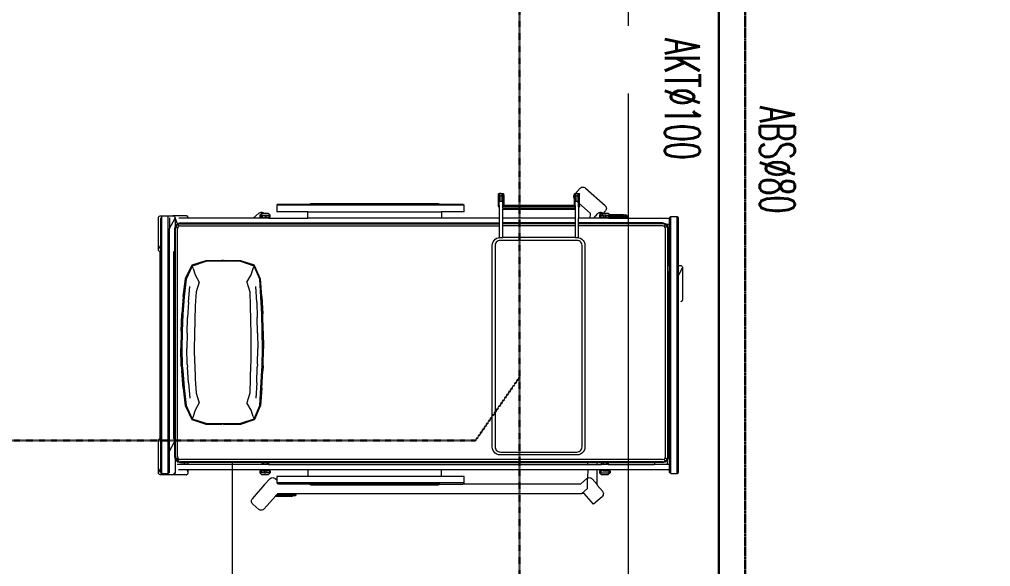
# Model space of a CAD drawing. Header units: millimetres. Extents: x -280308 to 6402717, y -14 to 2073074.
# Drawn here: x -24876 to -20996, y 332891 to 335077 of the extents above; entities that cross this region are included whole.
import ezdxf
from ezdxf.enums import TextEntityAlignment as Align

# ---------------------------------------------------------------- set-up
doc = ezdxf.new("R2010")
doc.units = ezdxf.units.MM
for name, pattern in [('ACAD_ISO08W100', [36, 24, -3, 6, -3]), ('DASHDOT', [1, 0.5, -0.25, 0, -0.25]), ('DASHED2', [0.375, 0.25, -0.125]), ('Default', [0])]:
    doc.linetypes.add(name, pattern=pattern)
doc.layers.get('0').update_dxf_attribs({"lineweight": 0})
for name, color, linetype, lineweight, true_color in [('-P-ABK', 7, 'Continuous', 30, 0x05ffff), ('P-AKK', 7, 'DASHDOT', 30, 0xffff05), ('P-AKT', 7, 'Continuous', 30, 0xfe0101)]:
    doc.layers.add(name, color=color, linetype=linetype, lineweight=lineweight, true_color=true_color)
for name, color, linetype, lineweight in [('A-ANNOTATION', 144, 'Continuous', 0), ('A-Furn', 250, 'Continuous', 0), ('A-FURN-EQPM', 177, 'Continuous', 0), ('A-Z22-T-Anno_Text', 152, 'Continuous', 9)]:
    doc.layers.add(name, color=color, linetype=linetype, lineweight=lineweight)
doc.layers.add('A-TEXT', color=254, linetype='Continuous')
doc.layers.add('Teks-PL', color=7, linetype='Default', true_color=0xff0a0a)
doc.styles.add('RS', font='ROMANS.SHX', dxfattribs={"width": 0.8})
doc.styles.get("Standard").update_dxf_attribs({"font": 'arial.ttf'})
doc.styles.add('TGF_A', font='arial.ttf')

# ---------------------------------------------------------------- blocks, each defined once
blk = doc.blocks.new('*U552')
at = {"layer": 'A-ANNOTATION', "linetype": 'ACAD_ISO08W100', "ltscale": 0.25}
blk.add_lwpolyline([(0, -5), (0, -90.561)], dxfattribs=at)
at = {"layer": 'A-TEXT'}
blk.add_attdef('N', text='', height=0.9, dxfattribs=at).set_placement((0, 2.75), align=Align.MIDDLE_CENTER)
blk = doc.blocks.new('A$Cf37525da')
at = {"color": 124, "xscale": -360.0000000000001, "yscale": 360.0000000000001, "zscale": 360.0000000000001, "rotation": 180}
blk.add_blockref('*U552', (-44750, -25932.8), dxfattribs=at)
blk = doc.blocks.new('A$C89b419f8')
at = {"color": 0, "linetype": 'ByBlock', "lineweight": -2}
for p, q in [((1690.2, 1396.5), (1693.4, 1397.4)), ((1693.4, 1397.4), (1696.8, 1397.6)), ((1696.8, 1397.6), (1700.1, 1397.1)), ((1700.1, 1397.1), (1703.3, 1395.8)), ((1358.6, 1365.8), (1358.3, 1365.6)), ((1358.3, 1365.6), (1358.3, 1324.1)), ((1358.6, 1369), (1359, 1370.2)), ((1358.6, 1368.9), (1358.6, 1369)), ((1358.6, 1368.8), (1358.6, 1368.9)), ((1358.6, 1365.8), (1358.6, 1368.8)), ((1358.7, 1324), (1358.6, 1365.8)), ((1359, 1370.3), (1360, 1371.3)), ((1359, 1370.2), (1359, 1370.3)), ((1359.1, 1319.3), (1359, 1370.2)), ((1360, 1371.3), (1361.4, 1371.7)), ((1360.1, 1318.1), (1360, 1371.3)), ((1361.4, 1323.4), (1361.4, 1371.7)), ((1361.4, 1371.7), (1362.7, 1371.3)), ((1362.7, 1371.3), (1363, 1371.1)), ((1362.8, 1341.6), (1362.7, 1371.3)), ((1364.2, 1372.1), (1363, 1371.2)), ((1363, 1371.2), (1363, 1371.1)), ((1363, 1371.1), (1363, 1371)), ((1363, 1370.2), (1363, 1370.9)), ((1363, 1369.8), (1363, 1368.7)), ((1363, 1368.2), (1363, 1361.6)), ((1363, 1358.1), (1363, 1360.2)), ((1363.2, 1367.8), (1363.5, 1368.8)), ((1363.2, 1366.9), (1363.2, 1367.8)), ((1363.2, 1366.9), (1363.2, 1366.8)), ((1363.3, 1365.8), (1363.2, 1366.8)), ((1363.5, 1364.9), (1363.3, 1365.8)), ((1363.5, 1368.8), (1364, 1369.7)), ((1364, 1364), (1363.5, 1364.9)), ((1364.2, 1369.9), (1364, 1369.7)), ((1364.1, 1363.8), (1364, 1364)), ((1364.2, 1360), (1364.1, 1363.8)), ((1364.7, 1363.2), (1364.1, 1363.8)), ((1364.2, 1372.1), (1372.4, 1372.1)), ((1364.2, 1370), (1364.2, 1372.1)), ((1364.2, 1370), (1364.7, 1370.5)), ((1364.2, 1369.9), (1364.7, 1370.5)), ((1364.2, 1369.9), (1364.2, 1370)), ((1364.2, 1360), (1364.3, 1341.6)), ((1364.7, 1370.5), (1365.4, 1371.1)), ((1365.5, 1362.5), (1364.7, 1363.2)), ((1366.3, 1371.6), (1365.4, 1371.1)), ((1366.3, 1362.1), (1365.5, 1362.5)), ((1367.3, 1371.9), (1366.3, 1371.6)), ((1367.3, 1361.8), (1366.3, 1362.1)), ((1368.3, 1372), (1367.3, 1371.9)), ((1368.3, 1361.7), (1367.3, 1361.8)), ((1369.3, 1371.9), (1368.3, 1372)), ((1369.3, 1361.8), (1368.3, 1361.7)), ((1369.3, 1371.9), (1370.3, 1371.6)), ((1370.3, 1362.1), (1369.3, 1361.8)), ((1370.3, 1371.6), (1371.2, 1371.1)), ((1371.2, 1362.6), (1370.3, 1362.1)), ((1371.2, 1371.1), (1372, 1370.5)), ((1372, 1363.2), (1371.2, 1362.6)), ((1372, 1370.5), (1372.4, 1369.9)), ((1372.6, 1363.9), (1372, 1363.2)), ((1372.4, 1372.1), (1373.7, 1371.2)), ((1372.4, 1372.1), (1372.4, 1371.6)), ((1372.4, 1370), (1372.4, 1371.6)), ((1372.4, 1369.9), (1372.4, 1370)), ((1372.6, 1369.7), (1372.4, 1370)), ((1372.4, 1369.9), (1372.6, 1369.7)), ((1372.6, 1363.9), (1372.4, 1360)), ((1372.4, 1360), (1372.5, 1341.6)), ((1372.6, 1369.7), (1373.1, 1368.8)), ((1373.1, 1364.9), (1372.6, 1364)), ((1372.6, 1364), (1372.6, 1363.9)), ((1373.1, 1368.8), (1373.4, 1367.9)), ((1373.4, 1365.8), (1373.1, 1364.9)), ((1373.5, 1366.8), (1373.4, 1367.9)), ((1373.5, 1366.8), (1373.4, 1365.8)), ((1373.7, 1366.4), (1373.7, 1371.2)), ((1373.7, 1341.6), (1373.7, 1366.4)), ((1373.7, 1366.4), (1373.9, 1366.4)), ((1373.9, 1369), (1374.3, 1370.2)), ((1373.9, 1366.4), (1373.9, 1369)), ((1373.9, 1341.6), (1373.9, 1366.4)), ((1374.3, 1370.4), (1375.3, 1371.4)), ((1374.3, 1370.2), (1374.3, 1370.4)), ((1374.3, 1341.6), (1374.3, 1370.2)), ((1375.3, 1371.4), (1376.6, 1371.7)), ((1375.3, 1341.6), (1375.3, 1371.4)), ((1376.6, 1371.7), (1378, 1371.4)), ((1376.7, 1323.3), (1376.6, 1371.7)), ((1378, 1371.4), (1379, 1370.4)), ((1378.1, 1323.3), (1378, 1371.4)), ((1379, 1370.2), (1379, 1370.4)), ((1379.1, 1323.3), (1379, 1370.2)), ((1379, 1370.2), (1379.4, 1369)), ((1379.4, 1369), (1379.4, 1368.9)), ((1379.4, 1368.9), (1379.4, 1368.8)), ((1379.4, 1365.7), (1379.4, 1368.8)), ((1379.4, 1365.7), (1379.5, 1324.1)), ((1379.4, 1365.7), (1379.5, 1365.7)), ((1379.6, 1324.2), (1379.5, 1365.7)), ((1659.5, 1359.4), (1660, 1362.7)), ((1659.7, 1356), (1659.5, 1359.4)), ((1660, 1362.7), (1661.3, 1365.9)), ((1661.3, 1365.9), (1663.4, 1368.8)), ((1661.6, 1365.8), (1661.3, 1365.6)), ((1661.3, 1365.6), (1661.3, 1324.1)), ((1661.6, 1369), (1662, 1370.2)), ((1661.7, 1368.9), (1661.6, 1369)), ((1661.6, 1368.8), (1661.7, 1368.9)), ((1661.6, 1365.8), (1661.6, 1368.8)), ((1661.7, 1324), (1661.6, 1365.8)), ((1662, 1370.3), (1663, 1371.3)), ((1662, 1370.3), (1662, 1370.2)), ((1662.1, 1323.3), (1662, 1370.2)), ((1663, 1371.3), (1664.4, 1371.7)), ((1663.1, 1323.3), (1663, 1371.3)), ((1663.4, 1368.8), (1684.5, 1392.5)), ((1664.4, 1323.4), (1664.4, 1371.7)), ((1664.4, 1371.7), (1665.7, 1371.3)), ((1665.8, 1341.6), (1665.7, 1371.3)), ((1665.7, 1371.3), (1666, 1371.1)), ((1667.2, 1372.1), (1666, 1371.2)), ((1666, 1371.2), (1666, 1371.1)), ((1666, 1371.1), (1666, 1370.9)), ((1666, 1370.2), (1666, 1370.9)), ((1666, 1369.8), (1666, 1368.7)), ((1666, 1368.2), (1666, 1361.6)), ((1666, 1358.1), (1666, 1360.2)), ((1666.2, 1366.9), (1666.3, 1367.8)), ((1666.2, 1366.9), (1666.2, 1366.8)), ((1666.3, 1365.8), (1666.2, 1366.8)), ((1666.3, 1367.8), (1666.6, 1368.8)), ((1666.6, 1364.9), (1666.3, 1365.8)), ((1666.6, 1368.8), (1667, 1369.7)), ((1667, 1364), (1666.6, 1364.9)), ((1667.2, 1369.9), (1667, 1369.7)), ((1667.2, 1363.8), (1667, 1364)), ((1667.2, 1370), (1667.2, 1372.1)), ((1667.2, 1372.1), (1675.4, 1372.1)), ((1667.2, 1369.9), (1667.7, 1370.5)), ((1667.2, 1370), (1667.7, 1370.5)), ((1667.2, 1369.9), (1667.2, 1370)), ((1667.7, 1363.2), (1667.2, 1363.8)), ((1667.2, 1360), (1667.2, 1363.8)), ((1667.2, 1360), (1667.3, 1341.6)), ((1667.7, 1370.5), (1668.5, 1371.1)), ((1668.5, 1362.5), (1667.7, 1363.2)), ((1669.3, 1371.6), (1668.5, 1371.1)), ((1669.4, 1362.1), (1668.5, 1362.5)), ((1670.3, 1371.9), (1669.3, 1371.6)), ((1670.3, 1361.8), (1669.4, 1362.1)), ((1671.3, 1372), (1670.3, 1371.9)), ((1671.3, 1361.7), (1670.3, 1361.8)), ((1672.3, 1371.9), (1671.3, 1372)), ((1672.3, 1361.8), (1671.3, 1361.7)), ((1672.3, 1371.9), (1673.3, 1371.6)), ((1673.3, 1362.1), (1672.3, 1361.8)), ((1673.3, 1371.6), (1674.2, 1371.1)), ((1674.2, 1362.6), (1673.3, 1362.1)), ((1674.2, 1371.1), (1675, 1370.5)), ((1675, 1363.2), (1674.2, 1362.6)), ((1675, 1370.5), (1675.5, 1369.9)), ((1675.6, 1363.9), (1675, 1363.2)), ((1675.4, 1372.1), (1676.7, 1371.2)), ((1675.4, 1372.1), (1675.4, 1371.6)), ((1675.5, 1370), (1675.4, 1371.6)), ((1675.5, 1369.9), (1675.5, 1370)), ((1675.6, 1369.7), (1675.5, 1370)), ((1675.5, 1369.9), (1675.6, 1369.7)), ((1675.6, 1363.9), (1675.5, 1360)), ((1675.5, 1360), (1675.5, 1341.6)), ((1675.6, 1369.7), (1676.1, 1368.8)), ((1676.1, 1364.9), (1675.6, 1364)), ((1675.6, 1364), (1675.6, 1363.9)), ((1676.1, 1368.8), (1676.4, 1367.9)), ((1676.4, 1365.8), (1676.1, 1364.9)), ((1676.5, 1366.8), (1676.4, 1367.9)), ((1676.5, 1366.8), (1676.4, 1365.8)), ((1676.7, 1366.4), (1676.7, 1371.2)), ((1676.7, 1341.6), (1676.7, 1366.4)), ((1676.7, 1366.4), (1676.9, 1366.4)), ((1676.9, 1369), (1677.3, 1370.2)), ((1676.9, 1368.9), (1676.9, 1369)), ((1676.9, 1368.9), (1676.9, 1368.8)), ((1676.9, 1366.4), (1676.9, 1368.8)), ((1677, 1341.6), (1676.9, 1366.4)), ((1677.3, 1370.4), (1678.3, 1371.4)), ((1677.3, 1370.2), (1677.3, 1370.4)), ((1677.3, 1341.6), (1677.3, 1370.2)), ((1678.3, 1371.4), (1679.7, 1371.7)), ((1678.3, 1341.6), (1678.3, 1371.4)), ((1679.7, 1317.8), (1679.7, 1371.7)), ((1679.7, 1371.7), (1681, 1371.4)), ((1681.1, 1318.1), (1681, 1371.4)), ((1681, 1371.4), (1682, 1370.4)), ((1682, 1370.4), (1682, 1370.2)), ((1682.1, 1319.3), (1682, 1370.2)), ((1682, 1370.2), (1682.4, 1369)), ((1682.4, 1365.7), (1682.4, 1369)), ((1682.5, 1324.1), (1682.4, 1365.7)), ((1682.4, 1365.7), (1682.5, 1365.7)), ((1682.6, 1324.2), (1682.5, 1365.7)), ((1684.5, 1392.5), (1687.2, 1394.8)), ((1687.2, 1394.8), (1690.2, 1396.5)), ((1703.3, 1395.8), (1706.2, 1393.7)), ((1706.2, 1393.7), (1784.4, 1324)), ((478, 1328.6), (472.7, 1324.5)), ((1221.1, 1324.5), (472.7, 1324.5)), ((472.7, 1324.5), (472.7, 1299)), ((478, 1328.6), (603.3, 1328.6)), ((603.3, 1328.6), (606.1, 1330.5)), ((603.3, 1328.6), (1124.3, 1328.6)), ((606.1, 1330.5), (609.5, 1331.7)), ((609.5, 1331.7), (613.1, 1332.1)), ((613.1, 1332.1), (1114.4, 1332.1)), ((1114.4, 1332.1), (1118.1, 1331.7)), ((1118.1, 1331.7), (1121.5, 1330.5)), ((1121.5, 1330.5), (1124.3, 1328.6)), ((1124.3, 1328.6), (1215.8, 1328.6)), ((1215.8, 1328.6), (1221.1, 1324.5)), ((1221.1, 1299), (1221.1, 1324.5)), ((1358.3, 1324.1), (1358.7, 1324)), ((1358.7, 1324), (1358.7, 1320.5)), ((1358.7, 1320.5), (1359.1, 1319.3)), ((1359.1, 1319.3), (1359.1, 1319.1)), ((1359.1, 1319.1), (1360.1, 1318.1)), ((1361.4, 1323.4), (1361.7, 1323.4)), ((1361.4, 1323.2), (1361.4, 1323.4)), ((1361.7, 1323.2), (1361.4, 1323.2)), ((1361.4, 1323.2), (1361.4, 1317.8)), ((1361.7, 1323.4), (1361.7, 1341.6)), ((1361.7, 1341.6), (1362.8, 1341.6)), ((1361.7, 1323.4), (1361.7, 1323.2)), ((1361.7, 1323.2), (1361.7, 1317.8)), ((1362.8, 1341.6), (1363.1, 1341.6)), ((1363, 1354), (1363, 1356)), ((1363, 1349.6), (1363, 1351.1)), ((1363.1, 1341.6), (1364.3, 1341.6)), ((1364.3, 1341.6), (1372.5, 1341.6)), ((1372.5, 1341.6), (1373.7, 1341.6)), ((1373.7, 1341.6), (1373.9, 1341.6)), ((1373.9, 1341.6), (1374.3, 1341.6)), ((1374.3, 1341.6), (1375.3, 1341.6)), ((1375.3, 1341.6), (1375.8, 1341.6)), ((1375.8, 1323.3), (1375.8, 1341.6)), ((1375.8, 1322.9), (1375.8, 1323.3)), ((1376.7, 1323.3), (1375.8, 1323.3)), ((1375.8, 1319.8), (1375.8, 1322.9)), ((1375.8, 1322.9), (1664.3, 1322.9)), ((1375.8, 1312.6), (1375.8, 1319.8)), ((1375.8, 1319.8), (1664.3, 1319.8)), ((1378.1, 1323.3), (1376.7, 1323.3)), ((1379.1, 1323.3), (1378.1, 1323.3)), ((1379.5, 1323.3), (1379.1, 1323.3)), ((1379.5, 1324.1), (1379.6, 1324.2)), ((1379.5, 1323.3), (1379.5, 1324.1)), ((1661.7, 1323.3), (1379.5, 1323.3)), ((1660.6, 1352.7), (1659.7, 1356)), ((1662.3, 1349.7), (1660.6, 1352.7)), ((1661.3, 1324.1), (1661.7, 1324)), ((1661.7, 1323.3), (1661.7, 1324)), ((1662.1, 1323.3), (1661.7, 1323.3)), ((1663.1, 1323.3), (1662.1, 1323.3)), ((1664.6, 1347.1), (1662.3, 1349.7)), ((1664.3, 1323.3), (1663.1, 1323.3)), ((1664.3, 1322.9), (1664.3, 1323.3)), ((1664.3, 1322.9), (1664.3, 1319.8)), ((1664.3, 1317.8), (1664.3, 1319.8)), ((1664.4, 1323.2), (1664.4, 1323.4)), ((1664.4, 1323.4), (1664.5, 1323.4)), ((1664.4, 1317.8), (1664.4, 1323.2)), ((1664.5, 1323.2), (1664.4, 1323.2)), ((1664.5, 1323.4), (1664.5, 1341.6)), ((1664.5, 1341.6), (1665.8, 1341.6)), ((1664.5, 1323.4), (1664.5, 1323.2)), ((1664.5, 1323.2), (1664.5, 1317.8)), ((1726.1, 1292.3), (1664.6, 1347.1)), ((1665.8, 1341.6), (1666.1, 1341.6)), ((1666, 1354), (1666, 1356)), ((1666, 1349.6), (1666, 1351.1)), ((1666.1, 1341.6), (1667.3, 1341.6)), ((1667.3, 1341.6), (1675.5, 1341.6)), ((1675.5, 1341.6), (1676.7, 1341.6)), ((1676.7, 1341.6), (1677, 1341.6)), ((1677, 1341.6), (1677.3, 1341.6)), ((1677.3, 1341.6), (1678.3, 1341.6)), ((1678.3, 1341.6), (1678.6, 1341.6)), ((1678.6, 1318.1), (1678.6, 1341.6)), ((1681.1, 1318.1), (1682.1, 1319.1)), ((1682.1, 1319.3), (1682.5, 1320.5)), ((1682.1, 1319.3), (1682.1, 1319.1)), ((1682.5, 1324.1), (1682.6, 1324.2)), ((1682.5, 1320.5), (1682.5, 1324.1)), ((1784.4, 1324), (1786.7, 1321.4)), ((1786.7, 1321.4), (1788.4, 1318.4)), ((1.9, 1279.4), (3.3, 1280.8)), ((3.3, 1280.8), (5, 1281.8)), ((5, 1281.8), (6.8, 1282.5)), ((6.8, 1282.5), (8.9, 1282.7)), ((8.9, 1282.7), (58.1, 1282.7)), ((58.1, 1282.7), (60.2, 1282.5)), ((110.4, 1282.7), (58.1, 1282.7)), ((60.2, 1282.5), (62, 1281.8)), ((62, 1281.8), (63.7, 1280.8)), ((63.7, 1280.8), (65, 1279.4)), ((112.4, 1282.5), (110.4, 1282.7)), ((114.3, 1281.8), (112.4, 1282.5)), ((115.9, 1280.8), (114.3, 1281.8)), ((117.3, 1279.4), (115.9, 1280.8)), ((378.1, 1272.9), (401.1, 1293)), ((401.1, 1293), (404, 1295)), ((404, 1295), (407.2, 1296.3)), ((412, 1292.3), (405.1, 1285.5)), ((406.4, 1285.5), (405.1, 1285.5)), ((405.1, 1285.5), (405.1, 1277.5)), ((406.4, 1277.5), (406.4, 1285.5)), ((410, 1285.5), (406.4, 1285.5)), ((407.2, 1296.3), (410.5, 1296.8)), ((410, 1277.5), (410, 1285.5)), ((415.6, 1285.5), (410, 1285.5)), ((410.5, 1296.8), (413.9, 1296.6)), ((422, 1292.3), (412, 1292.3)), ((413.9, 1296.6), (417.1, 1295.6)), ((415.6, 1285.5), (429.8, 1285.5)), ((415.6, 1277.5), (415.6, 1285.5)), ((417.1, 1295.6), (420.1, 1293.9)), ((420.1, 1293.9), (422, 1292.3)), ((440.2, 1292.3), (422, 1292.3)), ((429.8, 1285.5), (442.2, 1285.5)), ((429.8, 1277.5), (429.8, 1285.5)), ((447.1, 1285.5), (440.2, 1292.3)), ((442.2, 1285.5), (447.1, 1285.5)), ((442.2, 1277.5), (442.2, 1285.5)), ((447.1, 1277.5), (447.1, 1285.5)), ((597.2, 1299), (472.7, 1299)), ((597.2, 1299), (1130.4, 1299)), ((597.2, 1272.9), (597.2, 1299)), ((1221.1, 1299), (1130.4, 1299)), ((1130.4, 1299), (1130.4, 1272.9)), ((1360.1, 1318.1), (1361.4, 1317.8)), ((1361.4, 1317.8), (1361.7, 1317.8)), ((1361.7, 1317.8), (1361.7, 1272.9)), ((1375.8, 1312.6), (1375.8, 1309.4)), ((1375.8, 1312.6), (1664.3, 1312.6)), ((1375.8, 1309), (1375.8, 1309.4)), ((1375.8, 1309.4), (1664.3, 1309.4)), ((1375.8, 1272.9), (1375.8, 1309)), ((1375.8, 1309), (1664.3, 1309)), ((1664.3, 1312.6), (1664.3, 1317.8)), ((1664.3, 1317.8), (1664.4, 1317.8)), ((1664.3, 1312.6), (1664.3, 1309.4)), ((1664.3, 1309), (1664.3, 1309.4)), ((1664.4, 1317.8), (1664.5, 1317.8)), ((1664.5, 1317.8), (1664.5, 1272.9)), ((1678.6, 1318.1), (1678.6, 1272.9)), ((1678.6, 1318.1), (1679.7, 1317.8)), ((1679.7, 1317.8), (1681.1, 1318.1)), ((1725.2, 1272.9), (1726.1, 1292.3)), ((1739, 1272.9), (1755.3, 1291.6)), ((1755.3, 1291.6), (1757.9, 1293.9)), ((1757.9, 1293.9), (1760.9, 1295.6)), ((1760.9, 1295.6), (1763.5, 1296.4)), ((1763.4, 1286.7), (1762.2, 1285.5)), ((1762.2, 1285.5), (1767.1, 1285.5)), ((1762.2, 1285.5), (1762.2, 1277.5)), ((1763.5, 1296.4), (1763.4, 1286.7)), ((1769, 1292.3), (1763.4, 1286.7)), ((1763.5, 1296.4), (1764.1, 1296.6)), ((1763.5, 1296.4), (1764, 1278.2)), ((1764.1, 1296.6), (1767.5, 1296.8)), ((1785.6, 1302.4), (1764.5, 1278.6)), ((1767.1, 1285.5), (1779.5, 1285.5)), ((1767.1, 1277.5), (1767.1, 1285.5)), ((1767.5, 1296.8), (1770.8, 1296.3)), ((1777.8, 1292.3), (1769, 1292.3)), ((1770.8, 1296.3), (1774, 1295)), ((1774, 1295), (1776.9, 1293)), ((1776.9, 1293), (1777.8, 1292.3)), ((1797.3, 1292.3), (1777.8, 1292.3)), ((1779.5, 1277.5), (1779.5, 1285.5)), ((1786.8, 1285.5), (1779.5, 1285.5)), ((1787.7, 1305.3), (1785.6, 1302.4)), ((1786.8, 1285.5), (1799.3, 1285.5)), ((1786.8, 1277.5), (1786.8, 1285.5)), ((1788.9, 1308.4), (1787.7, 1305.3)), ((1788.4, 1318.4), (1789.3, 1315.1)), ((1789.5, 1311.8), (1788.9, 1308.4)), ((1789.3, 1315.1), (1789.5, 1311.8)), ((1803, 1286.7), (1797.3, 1292.3)), ((1799.3, 1277.5), (1799.3, 1285.5)), ((1802.9, 1285.5), (1799.3, 1285.5)), ((1804.1, 1285.5), (1802.9, 1285.5)), ((1858, 1286.7), (1803, 1286.7)), ((1803.3, 1286.4), (1803, 1286.7)), ((1803.3, 1286.4), (1858.2, 1286.4)), ((1804.1, 1285.5), (1803.3, 1286.4)), ((1804.2, 1285.5), (1804.1, 1285.5)), ((1804.2, 1283.2), (1804.2, 1285.5)), ((1804.2, 1285.5), (1809.7, 1285.5)), ((1872.1, 1283.2), (1804.2, 1283.2)), ((1804.2, 1280), (1804.2, 1283.2)), ((1869.8, 1285.5), (1809.7, 1285.5)), ((1858.2, 1286.4), (1858, 1286.7)), ((1858.2, 1286.4), (1866.6, 1286.4)), ((1869.8, 1285.5), (1866.6, 1286.4)), ((1872.1, 1283.2), (1869.8, 1285.5)), ((1873, 1280), (1872.1, 1283.2)), ((0, 1273.9), (0.2, 1275.9)), ((0, 1147.5), (0, 1273.9)), ((0.2, 1275.9), (0.9, 1277.8)), ((0.9, 1277.8), (1.9, 1279.4)), ((8.4, 1274.2), (8.4, 1163.4)), ((14.2, 253.4), (14.2, 1278.7)), ((39.1, 253.4), (39.1, 1278.7)), ((44.8, 1274.2), (44.8, 1232.1)), ((44.8, 1232.1), (66.5, 1272.9)), ((65, 1279.4), (66.1, 1277.8)), ((66.1, 1277.8), (66.8, 1275.9)), ((66.5, 1272.9), (67, 1273.9)), ((66.6, 1272.9), (66.5, 1272.9)), ((66.8, 1275.9), (67, 1273.9)), ((67, 1273.9), (67, 1239.3)), ((76.4, 1251), (67, 1273.9)), ((67.8, 1242.4), (67, 1239.3)), ((76.4, 1251), (67.8, 1242.4)), ((67.8, 1242.4), (70.6, 1240.8)), ((78.3, 1248.4), (70.6, 1240.8)), ((76.7, 1251.2), (76.4, 1251)), ((88.7, 1254.5), (76.7, 1251.2)), ((76.7, 1251.2), (78.3, 1248.4)), ((88.7, 1251.2), (78.3, 1248.4)), ((78.3, 1248.4), (82.7, 1240.8)), ((119.2, 1272.9), (82.3, 1272.9)), ((88.7, 1242.4), (82.7, 1240.8)), ((88.7, 1254.5), (1361.7, 1254.5)), ((88.7, 1251.2), (1361.7, 1251.2)), ((88.7, 1242.4), (1361.7, 1242.4)), ((118.3, 1277.8), (117.3, 1279.4)), ((119, 1275.9), (118.3, 1277.8)), ((119.2, 1273.9), (119, 1275.9)), ((119.2, 1272.9), (119.2, 1273.9)), ((378.1, 1272.9), (119.2, 1272.9)), ((412.6, 1272.9), (378.1, 1272.9)), ((406.4, 1277.5), (405.1, 1277.5)), ((410, 1277.5), (406.4, 1277.5)), ((410, 1277.5), (412.6, 1277.5)), ((413.4, 1277.5), (412.6, 1277.5)), ((412.6, 1277.5), (412.6, 1272.9)), ((413.4, 1272.9), (412.6, 1272.9)), ((415.6, 1277.5), (413.4, 1277.5)), ((413.4, 1272.9), (413.4, 1277.5)), ((423.8, 1272.9), (413.4, 1272.9)), ((415.6, 1277.5), (423.8, 1277.5)), ((428.5, 1277.5), (423.8, 1277.5)), ((423.8, 1272.9), (423.8, 1277.5)), ((428.5, 1272.9), (423.8, 1272.9)), ((429.8, 1277.5), (428.5, 1277.5)), ((428.5, 1272.9), (428.5, 1277.5)), ((436.5, 1272.9), (428.5, 1272.9)), ((436.5, 1277.5), (429.8, 1277.5)), ((436.5, 1277.5), (439.6, 1277.5)), ((436.5, 1272.9), (436.5, 1277.5)), ((439.6, 1272.9), (436.5, 1272.9)), ((439.6, 1272.9), (439.6, 1277.5)), ((439.6, 1277.5), (442.2, 1277.5)), ((439.6, 1272.9), (597.2, 1272.9)), ((442.2, 1277.5), (447.1, 1277.5)), ((1130.4, 1272.9), (597.2, 1272.9)), ((1361.7, 1272.9), (1130.4, 1272.9)), ((1361.7, 1272.9), (1361.7, 1254.5)), ((1361.7, 1254.5), (1361.7, 1251.2)), ((1361.7, 1251.2), (1361.7, 1242.4)), ((1361.7, 1242.4), (1361.7, 1195.7)), ((1664.5, 1272.9), (1375.8, 1272.9)), ((1375.8, 1254.5), (1375.8, 1272.9)), ((1375.8, 1251.2), (1375.8, 1254.5)), ((1664.5, 1254.5), (1375.8, 1254.5)), ((1375.8, 1242.4), (1375.8, 1251.2)), ((1664.5, 1251.2), (1375.8, 1251.2)), ((1375.8, 1196.1), (1375.8, 1242.4)), ((1664.5, 1242.4), (1375.8, 1242.4)), ((1664.5, 1272.9), (1664.5, 1254.5)), ((1664.5, 1254.5), (1664.5, 1251.2)), ((1664.5, 1251.2), (1664.5, 1242.4)), ((1664.5, 1242.4), (1664.5, 1196.1)), ((1678.6, 1254.5), (1678.6, 1272.9)), ((1725.2, 1272.9), (1678.6, 1272.9)), ((1678.6, 1251.2), (1678.6, 1254.5)), ((2014.2, 1254.5), (1678.6, 1254.5)), ((1678.6, 1242.4), (1678.6, 1251.2)), ((2014.2, 1251.2), (1678.6, 1251.2)), ((1678.6, 1195.4), (1678.6, 1242.4)), ((2014.2, 1242.4), (1678.6, 1242.4)), ((1739, 1272.9), (1725.2, 1272.9)), ((1763.3, 1272.9), (1739, 1272.9)), ((1763.3, 1277.5), (1762.2, 1277.5)), ((1763.3, 1277.5), (1763.3, 1272.9)), ((1767.1, 1277.5), (1763.3, 1277.5)), ((1769.7, 1272.9), (1763.3, 1272.9)), ((1764, 1278.2), (1764.5, 1278.6)), ((1767.1, 1277.5), (1769.7, 1277.5)), ((1769.7, 1277.5), (1772.8, 1277.5)), ((1769.7, 1277.5), (1769.7, 1272.9)), ((1772.8, 1272.9), (1769.7, 1272.9)), ((1779.5, 1277.5), (1772.8, 1277.5)), ((1772.8, 1272.9), (1772.8, 1277.5)), ((1780.8, 1272.9), (1772.8, 1272.9)), ((1780.8, 1277.5), (1779.5, 1277.5)), ((1785.5, 1277.5), (1780.8, 1277.5)), ((1780.8, 1272.9), (1780.8, 1277.5)), ((1785.5, 1272.9), (1780.8, 1272.9)), ((1786.8, 1277.5), (1785.5, 1277.5)), ((1785.5, 1272.9), (1785.5, 1277.5)), ((1793.5, 1272.9), (1785.5, 1272.9)), ((1793.5, 1277.5), (1786.8, 1277.5)), ((1793.5, 1277.5), (1796.7, 1277.5)), ((1793.5, 1272.9), (1793.5, 1277.5)), ((1796.7, 1272.9), (1793.5, 1272.9)), ((1796.7, 1276.7), (1796.7, 1277.5)), ((1796.7, 1277.5), (1799.3, 1277.5)), ((1796.7, 1276.7), (1872.1, 1276.7)), ((1796.7, 1275.8), (1796.7, 1276.7)), ((1796.7, 1275.8), (1798.2, 1274.4)), ((1796.7, 1272.9), (1796.7, 1275.8)), ((1800, 1272.9), (1796.7, 1272.9)), ((1798.2, 1274.4), (1869.8, 1274.4)), ((1798.2, 1274.4), (1799.2, 1273.5)), ((1799.2, 1273.5), (1859.8, 1273.5)), ((1799.2, 1273.5), (1799.8, 1273)), ((1799.3, 1277.5), (1804.2, 1277.5)), ((1859.8, 1273), (1799.8, 1273)), ((1799.8, 1273), (1800, 1272.9)), ((1800, 1272.9), (1871.2, 1272.9)), ((1873, 1280), (1804.2, 1280)), ((1804.2, 1277.5), (1804.2, 1280)), ((1859.8, 1273), (1859.8, 1273.5)), ((1866.6, 1273.5), (1859.8, 1273.5)), ((1871.1, 1273), (1859.8, 1273)), ((1866.6, 1273.5), (1869.8, 1274.4)), ((1869.8, 1274.4), (1872.1, 1276.7)), ((1871.2, 1272.9), (1871.1, 1273)), ((1871.2, 1272.9), (2041.3, 1272.9)), ((1872.1, 1276.7), (1873, 1280)), ((2026.3, 1251.2), (2014.2, 1254.5)), ((2024.7, 1248.4), (2014.2, 1251.2)), ((2020.3, 1240.8), (2014.2, 1242.4)), ((2024.7, 1248.4), (2020.3, 1240.8)), ((2026.3, 1251.2), (2024.7, 1248.4)), ((2032.3, 1240.8), (2024.7, 1248.4)), ((2028, 1249.5), (2026.3, 1251.2)), ((2028, 1249.5), (2041.3, 1249.5)), ((2035.1, 1242.4), (2028, 1249.5)), ((2035.1, 1242.4), (2032.3, 1240.8)), ((2038.4, 1230.3), (2035.1, 1242.4)), ((2047, 1279.1), (2041.3, 1274.6)), ((2041.3, 1274.6), (2041.3, 1272.9)), ((2041.3, 1249.5), (2041.3, 1272.9)), ((2041.3, 1084.4), (2041.3, 1249.5)), ((2072, 1279.1), (2047, 1279.1)), ((2047, 253.4), (2047, 1279.1)), ((2077.7, 1274.6), (2072, 1279.1)), ((2072, 253.4), (2072, 1279.1)), ((2077.7, 1084.4), (2077.7, 1274.6)), ((44.8, 342.6), (44.8, 1232.1)), ((67, 1239.3), (64.6, 1230.3)), ((64.6, 1230.3), (64.6, 1141.5)), ((70.6, 1240.8), (67.8, 1230.3)), ((67.8, 321.1), (67.8, 1230.3)), ((70.6, 1240.8), (78.3, 1236.4)), ((78.3, 1236.4), (76.7, 1230.3)), ((76.7, 321.1), (76.7, 1230.3)), ((82.7, 1240.8), (78.3, 1236.4)), ((2024.7, 1236.4), (2020.3, 1240.8)), ((2032.3, 1240.8), (2024.7, 1236.4)), ((2026.3, 1230.3), (2024.7, 1236.4)), ((2026.3, 321.1), (2026.3, 1230.3)), ((2035.1, 1230.3), (2032.3, 1240.8)), ((2035.1, 321.1), (2035.1, 1230.3)), ((2038.4, 1084.4), (2038.4, 1230.3)), ((1333.9, 1164.3), (1334.7, 1171.6)), ((1333.9, 359.4), (1333.9, 1164.3)), ((1334.7, 1171.6), (1337.1, 1178.3)), ((1337.1, 1178.3), (1340.9, 1184.2)), ((1340.9, 1184.2), (1345.8, 1189.1)), ((1346, 1168.9), (1345.4, 1163.6)), ((1345.8, 1189.1), (1351.7, 1192.9)), ((1347.5, 1173.2), (1346, 1168.9)), ((1349.9, 1176.9), (1347.5, 1173.2)), ((1353, 1180.1), (1349.9, 1176.9)), ((1351.7, 1192.9), (1358.4, 1195.3)), ((1356.8, 1182.5), (1353, 1180.1)), ((1361.1, 1184), (1356.8, 1182.5)), ((1361.7, 1195.7), (1358.4, 1195.3)), ((1366.4, 1184.6), (1361.1, 1184)), ((1361.7, 1195.7), (1365.7, 1196.1)), ((1365.7, 1196.1), (1375.8, 1196.1)), ((1671.6, 1184.6), (1366.4, 1184.6)), ((1664.5, 1196.1), (1375.8, 1196.1)), ((1664.5, 1196.1), (1672.3, 1196.1)), ((1676.9, 1184), (1671.6, 1184.6)), ((1672.3, 1196.1), (1678.6, 1195.4)), ((1681.2, 1182.5), (1676.9, 1184)), ((1679.6, 1195.3), (1678.6, 1195.4)), ((1679.6, 1195.3), (1686.3, 1192.9)), ((1685, 1180.1), (1681.2, 1182.5)), ((1688.1, 1176.9), (1685, 1180.1)), ((1686.3, 1192.9), (1692.2, 1189.1)), ((1690.5, 1173.2), (1688.1, 1176.9)), ((1692, 1168.9), (1690.5, 1173.2)), ((1692.6, 1163.6), (1692, 1168.9)), ((1692.2, 1189.1), (1697.1, 1184.2)), ((1697.1, 1184.2), (1700.9, 1178.3)), ((1700.9, 1178.3), (1703.3, 1171.6)), ((1703.3, 1171.6), (1704.1, 1164.3)), ((1704.1, 1164.3), (1704.1, 359.4)), ((0, 1147.5), (8.4, 1163.4)), ((0.2, 1145.7), (0, 1147.5)), ((0.7, 1144.1), (0.2, 1145.7)), ((1.5, 1142.6), (0.7, 1144.1)), ((2.6, 1141.3), (1.5, 1142.6)), ((3.9, 1140.2), (2.6, 1141.3)), ((5.4, 1139.4), (3.9, 1140.2)), ((7, 1138.8), (5.4, 1139.4)), ((7, 393.4), (7, 1138.8)), ((8.4, 1163.4), (8.4, 273.2)), ((61.6, 1139.4), (60, 1138.8)), ((60, 1138.8), (64.6, 1138.8)), ((60, 1138.8), (60, 393.4)), ((63.1, 1140.2), (61.6, 1139.4)), ((64.4, 1141.3), (63.1, 1140.2)), ((64.6, 1141.5), (64.4, 1141.3)), ((64.6, 1141.5), (64.6, 1138.8)), ((64.6, 393.4), (64.6, 1138.8)), ((1345.4, 1163.6), (1345.4, 360.1)), ((1692.6, 360.1), (1692.6, 1163.6)), ((134, 1084.6), (189.3, 1103.2)), ((189.5, 1103.4), (134.3, 1085.2)), ((134.4, 1083.4), (189.5, 1102.1)), ((190.1, 1100.3), (135.6, 1082)), ((253, 1103.7), (189.3, 1103.2)), ((253, 1103.7), (189.5, 1103.4)), ((189.5, 1102.1), (259.6, 1102.7)), ((259.6, 1100.8), (190.1, 1100.3)), ((259.6, 1103.8), (253, 1103.7)), ((259.6, 1103.8), (266.2, 1103.7)), ((259.6, 1102.7), (329.7, 1102.1)), ((329.1, 1100.3), (259.6, 1100.8)), ((266.2, 1103.7), (330, 1103.2)), ((329.8, 1103.4), (266.2, 1103.7)), ((382.7, 1082), (329.1, 1100.3)), ((329.7, 1102.1), (383.9, 1083.4)), ((384.1, 1085.2), (329.8, 1103.4)), ((384.4, 1084.6), (330, 1103.2)), ((108.3, 1031.7), (134, 1084.6)), ((108.7, 1029.8), (134.4, 1083.4)), ((135.6, 1082), (110.5, 1028.9)), ((134.3, 1085.2), (134, 1084.6)), ((134, 1084.6), (134.4, 1083.4)), ((139, 1072.5), (135.6, 1082)), ((139, 1072.5), (146.4, 1047.2)), ((370.7, 1047.2), (379, 1072.5)), ((379, 1072.5), (382.7, 1082)), ((404.9, 1028.9), (382.7, 1082)), ((383.9, 1083.4), (384.4, 1084.6)), ((383.9, 1083.4), (406.7, 1029.8)), ((384.4, 1084.6), (384.1, 1085.2)), ((407.2, 1031.7), (384.4, 1084.6)), ((2036.5, 1084.4), (2038.4, 1084.4)), ((2038.4, 1084.4), (2041.3, 1084.4)), ((2038.4, 970.7), (2038.4, 1061.9)), ((2041.3, 976.2), (2041.3, 1084.4)), ((2077.7, 1084.4), (2084.6, 1084.4)), ((2077.7, 1045.6), (2077.7, 1084.4)), ((2093.4, 1075.6), (2077.7, 1045.6)), ((2084.6, 1084.4), (2086.6, 1084.2)), ((2086.6, 1084.2), (2088.5, 1083.5)), ((2088.5, 1083.5), (2090.1, 1082.5)), ((2090.1, 1082.5), (2091.5, 1081.1)), ((2091.5, 1081.1), (2092.5, 1079.5)), ((2092.5, 1079.5), (2093.2, 1077.6)), ((2093.2, 1077.6), (2093.4, 1075.6)), ((2093.4, 1075.6), (2093.4, 947.9)), ((99.6, 960.2), (108, 1031)), ((100.7, 959.3), (108.7, 1029.8)), ((110.5, 1028.9), (103, 958.9)), ((108.3, 1031.7), (108, 1031)), ((146.4, 1047.2), (162.9, 1018)), ((162.9, 1018), (150.8, 979.5)), ((354, 1018), (370.7, 1047.2)), ((354, 1018), (364.8, 979.5)), ((409.7, 958.9), (404.9, 1028.9)), ((406.7, 1029.8), (411.9, 959.3)), ((407.5, 1031), (407.2, 1031.7)), ((413, 960.2), (407.5, 1031)), ((2077.7, 257.9), (2077.7, 1045.6)), ((120.5, 938.1), (125.4, 1000.3)), ((150.8, 979.5), (147.6, 922.6)), ((364.8, 979.5), (366.8, 922.6)), ((392.8, 938.1), (389.7, 1000.3)), ((2041.3, 976.2), (2038.4, 970.7)), ((2038.4, 321.1), (2038.4, 970.7)), ((2041.3, 289.2), (2041.3, 976.2)), ((99.6, 960.2), (93.9, 890.5)), ((95.1, 889.9), (100.7, 959.3)), ((103, 958.9), (97.7, 889.7)), ((120.5, 938.1), (116.9, 876)), ((392.8, 938.1), (395, 876)), ((413.1, 889.7), (409.7, 958.9)), ((411.9, 959.3), (415.5, 889.9)), ((413, 960.2), (416.7, 890.5)), ((2088, 939.8), (2086.4, 939.3)), ((2089.5, 940.6), (2088, 939.8)), ((2090.8, 941.7), (2089.5, 940.6)), ((2091.9, 943), (2090.8, 941.7)), ((2092.7, 944.5), (2091.9, 943)), ((2093.2, 946.1), (2092.7, 944.5)), ((2093.4, 947.9), (2093.2, 946.1)), ((147.6, 922.6), (145.4, 865.7)), ((366.8, 922.6), (368.2, 865.7)), ((90.6, 821.3), (93.9, 890.5)), ((91.9, 821), (95.1, 889.9)), ((97.7, 889.7), (94.5, 820.9)), ((114.8, 814), (116.9, 876)), ((145.4, 865.7), (144, 808.9)), ((368.2, 865.7), (369, 808.9)), ((396.4, 814), (395, 876)), ((415.1, 820.9), (413.1, 889.7)), ((415.5, 889.9), (417.5, 821)), ((418.8, 821.3), (416.7, 890.5)), ((90.6, 821.3), (89.5, 752)), ((90.8, 752), (91.9, 821)), ((94.5, 820.9), (93.5, 752)), ((415.8, 752), (415.1, 820.9)), ((417.5, 821), (418.2, 752)), ((418.8, 821.3), (419.5, 752)), ((114.8, 814), (114.1, 752)), ((144, 808.9), (143.6, 752)), ((369, 808.9), (369.3, 752)), ((396.4, 814), (396.8, 752)), ((90.6, 682.8), (89.5, 752)), ((91.9, 683.1), (90.8, 752)), ((93.5, 752), (94.5, 683.2)), ((114.8, 690), (114.1, 752)), ((143.6, 752), (144, 695.2)), ((369.3, 752), (369, 695.2)), ((396.4, 690), (396.8, 752)), ((415.1, 683.2), (415.8, 752)), ((418.2, 752), (417.5, 683.1)), ((418.8, 682.8), (419.5, 752)), ((90.6, 682.8), (93.9, 663.5)), ((95.1, 664.1), (91.9, 683.1)), ((99.6, 593.8), (93.9, 663.5)), ((94.5, 683.2), (97.7, 664.3)), ((100.7, 594.7), (95.1, 664.1)), ((97.7, 664.3), (103, 595.1)), ((114.8, 690), (116.9, 678)), ((120.5, 616), (116.9, 678)), ((144, 695.2), (145.4, 688.3)), ((145.4, 688.3), (147.6, 631.5)), ((368.2, 688.3), (366.8, 631.5)), ((369, 695.2), (368.2, 688.3)), ((392.8, 616), (395, 678)), ((396.4, 690), (395, 678)), ((409.7, 595.1), (413.1, 664.3)), ((415.5, 664.1), (411.9, 594.7)), ((413, 593.8), (416.7, 663.5)), ((413.1, 664.3), (415.1, 683.2)), ((417.5, 683.1), (415.5, 664.1)), ((418.8, 682.8), (416.7, 663.5)), ((147.6, 631.5), (150.8, 574.5)), ((366.8, 631.5), (364.8, 574.5)), ((99.6, 593.8), (108, 523.1)), ((108.7, 524.2), (100.7, 594.7)), ((103, 595.1), (110.5, 525.1)), ((120.5, 616), (125.4, 553.7)), ((392.8, 616), (389.7, 553.7)), ((404.9, 525.1), (409.7, 595.1)), ((411.9, 594.7), (406.7, 524.2)), ((413, 593.8), (407.5, 523.1)), ((150.8, 574.5), (162.9, 536.1)), ((364.8, 574.5), (354, 536.1)), ((108.3, 522.3), (108, 523.1)), ((108.3, 522.3), (134, 469.4)), ((134.4, 470.6), (108.7, 524.2)), ((110.5, 525.1), (135.6, 472.1)), ((146.4, 506.8), (139, 481.5)), ((162.9, 536.1), (146.4, 506.8)), ((370.7, 506.8), (354, 536.1)), ((379, 481.5), (370.7, 506.8)), ((382.7, 472.1), (404.9, 525.1)), ((406.7, 524.2), (383.9, 470.6)), ((407.2, 522.3), (384.4, 469.4)), ((407.5, 523.1), (407.2, 522.3)), ((134.4, 470.6), (134, 469.4)), ((134, 469.4), (189.3, 450.8)), ((134, 469.4), (134.3, 468.9)), ((134.3, 468.9), (189.5, 450.6)), ((189.5, 452), (134.4, 470.6)), ((139, 481.5), (135.6, 472.1)), ((135.6, 472.1), (190.1, 453.7)), ((329.1, 453.7), (382.7, 472.1)), ((383.9, 470.6), (329.7, 452)), ((329.8, 450.6), (384.1, 468.9)), ((384.4, 469.4), (330, 450.8)), ((379, 481.5), (382.7, 472.1)), ((384.4, 469.4), (383.9, 470.6)), ((384.1, 468.9), (384.4, 469.4)), ((253, 450.3), (189.3, 450.8)), ((259.6, 451.3), (189.5, 452)), ((189.5, 450.6), (253, 450.3)), ((190.1, 453.7), (259.6, 453.3)), ((259.6, 450.3), (253, 450.3)), ((259.6, 453.3), (329.1, 453.7)), ((329.7, 452), (259.6, 451.3)), ((259.6, 450.3), (266.2, 450.3)), ((266.2, 450.3), (330, 450.8)), ((266.2, 450.3), (329.8, 450.6)), ((0.2, 386.6), (0.7, 388.2)), ((0.7, 388.2), (1.5, 389.7)), ((1.5, 389.7), (2.6, 391)), ((2.6, 391), (3.9, 392.1)), ((3.9, 392.1), (5.4, 392.9)), ((5.4, 392.9), (7, 393.4)), ((60, 393.4), (61.6, 392.9)), ((64.6, 393.4), (60, 393.4)), ((61.6, 392.9), (63.1, 392.1)), ((63.1, 392.1), (64.4, 391)), ((64.4, 391), (64.6, 390.8)), ((64.6, 390.8), (64.6, 393.4)), ((64.6, 390.8), (64.6, 380.2)), ((0, 384.8), (0.2, 386.6)), ((0, 257.1), (0, 384.8)), ((44.8, 342.6), (64.6, 380.2)), ((64.6, 380.2), (64.6, 321.1)), ((1334.7, 352.1), (1333.9, 359.4)), ((1337.1, 345.4), (1334.7, 352.1)), ((1345.4, 360.1), (1346, 354.8)), ((1346, 354.8), (1347.5, 350.5)), ((1347.5, 350.5), (1349.9, 346.8)), ((1688.1, 346.8), (1690.5, 350.5)), ((1690.5, 350.5), (1692, 354.8)), ((1692, 354.8), (1692.6, 360.1)), ((1703.3, 352.1), (1700.9, 345.4)), ((1704.1, 359.4), (1703.3, 352.1)), ((44.8, 257.9), (44.8, 342.6)), ((64.6, 321.1), (67, 312.2)), ((67, 312.2), (67.8, 309.1)), ((67, 312.2), (67, 257.1)), ((67.8, 321.1), (70.6, 310.7)), ((67.8, 309.1), (70.6, 310.7)), ((70.6, 310.7), (78.3, 315.1)), ((70.6, 310.7), (78.3, 303)), ((76.7, 321.1), (78.3, 315.1)), ((78.3, 315.1), (82.7, 310.7)), ((78.3, 303), (82.7, 310.7)), ((82.7, 310.7), (88.7, 309.1)), ((1340.9, 339.5), (1337.1, 345.4)), ((1345.8, 334.6), (1340.9, 339.5)), ((1351.7, 330.8), (1345.8, 334.6)), ((1349.9, 346.8), (1353, 343.6)), ((1358.4, 328.4), (1351.7, 330.8)), ((1353, 343.6), (1356.8, 341.2)), ((1356.8, 341.2), (1361.1, 339.7)), ((1365.7, 327.6), (1358.4, 328.4)), ((1361.1, 339.7), (1366.4, 339.1)), ((1672.3, 327.6), (1365.7, 327.6)), ((1366.4, 339.1), (1671.6, 339.1)), ((1671.6, 339.1), (1676.9, 339.7)), ((1679.6, 328.4), (1672.3, 327.6)), ((1676.9, 339.7), (1681.2, 341.2)), ((1686.3, 330.8), (1679.6, 328.4)), ((1681.2, 341.2), (1685, 343.6)), ((1685, 343.6), (1688.1, 346.8)), ((1692.2, 334.6), (1686.3, 330.8)), ((1697.1, 339.5), (1692.2, 334.6)), ((1700.9, 345.4), (1697.1, 339.5)), ((2014.2, 309.1), (2020.3, 310.7)), ((2020.3, 310.7), (2024.7, 315.1)), ((2024.7, 303), (2020.3, 310.7)), ((2024.7, 315.1), (2026.3, 321.1)), ((2032.3, 310.7), (2024.7, 315.1)), ((2024.7, 303), (2032.3, 310.7)), ((2032.3, 310.7), (2035.1, 321.1)), ((2035.1, 309.1), (2032.3, 310.7)), ((2035.1, 309.1), (2038.4, 321.1)), ((0, 257.1), (8.4, 273.2)), ((8.4, 257.9), (8.4, 273.2)), ((67.8, 309.1), (76.7, 300.2)), ((106.1, 289.2), (75.7, 289.2)), ((76.7, 300.2), (78.3, 303)), ((76.7, 300.2), (88.7, 297)), ((78.3, 303), (88.7, 300.2)), ((2014.2, 309.1), (88.7, 309.1)), ((2014.2, 300.2), (88.7, 300.2)), ((88.7, 297), (102.9, 297)), ((102.9, 297), (119.2, 297)), ((106.1, 289.2), (102.9, 297)), ((119.2, 289.2), (106.1, 289.2)), ((412.6, 297), (119.2, 297)), ((119.2, 289.2), (119.2, 297)), ((412.6, 289.2), (119.2, 289.2)), ((412.6, 297), (415.8, 297)), ((412.6, 297), (412.6, 289.2)), ((415.8, 289.2), (412.6, 289.2)), ((415.8, 297), (419.4, 297)), ((415.8, 297), (415.8, 289.2)), ((419.4, 289.2), (415.8, 289.2)), ((419.4, 297), (432.9, 297)), ((419.4, 297), (419.4, 289.2)), ((432.9, 289.2), (419.4, 289.2)), ((432.9, 297), (436.5, 297)), ((432.9, 297), (432.9, 289.2)), ((436.5, 289.2), (432.9, 289.2)), ((436.5, 297), (439.6, 297)), ((436.5, 297), (436.5, 289.2)), ((439.6, 289.2), (436.5, 289.2)), ((439.6, 297), (1715.4, 297)), ((439.6, 297), (439.6, 289.2)), ((439.6, 289.2), (1715.3, 289.2)), ((1715.3, 289.2), (1715.4, 297)), ((1715.3, 289.2), (1753.4, 289.2)), ((1715.4, 297), (1753.5, 297)), ((1753.4, 289.2), (1753.5, 297)), ((1753.4, 289.2), (1769.7, 289.2)), ((1753.5, 297), (1769.7, 297)), ((1769.7, 297), (1770.5, 297)), ((1769.7, 297), (1769.7, 289.2)), ((1770.5, 289.2), (1769.7, 289.2)), ((1770.5, 297), (1776.4, 297)), ((1770.5, 289.2), (1770.5, 297)), ((1776.4, 289.2), (1770.5, 289.2)), ((1776.4, 297), (1789.9, 297)), ((1776.4, 297), (1776.4, 289.2)), ((1789.9, 289.2), (1776.4, 289.2)), ((1789.9, 297), (1795.8, 297)), ((1789.9, 297), (1789.9, 289.2)), ((1795.8, 289.2), (1789.9, 289.2)), ((1795.8, 297), (1796.7, 297)), ((1795.8, 297), (1795.8, 289.2)), ((1796.7, 289.2), (1795.8, 289.2)), ((1796.7, 297), (1981.2, 297)), ((1796.7, 297), (1796.7, 289.2)), ((1796.7, 289.2), (1981.2, 289.2)), ((1981.2, 297), (1981.2, 289.2)), ((2014.2, 297), (1981.2, 297)), ((2033.5, 289.2), (1981.2, 289.2)), ((2014.2, 300.2), (2024.7, 303)), ((2014.2, 297), (2026.3, 300.2)), ((2026.3, 300.2), (2024.7, 303)), ((2026.3, 300.2), (2033.5, 307.4)), ((2033.5, 307.4), (2035.1, 309.1)), ((2033.5, 289.2), (2033.5, 307.4)), ((2041.3, 289.2), (2033.5, 289.2)), ((2041.3, 268.7), (2041.3, 289.2)), ((0.2, 255.1), (0, 257.1)), ((0.9, 253.2), (0.2, 255.1)), ((1.9, 251.6), (0.9, 253.2)), ((3.3, 250.2), (1.9, 251.6)), ((5, 249.2), (3.3, 250.2)), ((6.8, 248.5), (5, 249.2)), ((8.9, 248.3), (6.8, 248.5)), ((8.4, 257.9), (14.2, 253.4)), ((58.1, 248.3), (8.9, 248.3)), ((14.2, 253.4), (39.1, 253.4)), ((44.8, 257.9), (39.1, 253.4)), ((67, 257.1), (58.1, 248.3)), ((60.2, 248.5), (58.1, 248.3)), ((110.4, 248.3), (58.1, 248.3)), ((62, 249.2), (60.2, 248.5)), ((63.7, 250.2), (62, 249.2)), ((65, 251.6), (63.7, 250.2)), ((66.1, 253.2), (65, 251.6)), ((66.8, 255.1), (66.1, 253.2)), ((67, 257.1), (66.8, 255.1)), ((79.9, 268.7), (114.5, 268.7)), ((110.4, 248.3), (112.4, 248.5)), ((112.4, 248.5), (114.3, 249.2)), ((114.3, 249.2), (115.9, 250.2)), ((114.5, 268.7), (119.2, 268.7)), ((119.2, 257.1), (114.5, 268.7)), ((115.9, 250.2), (117.3, 251.6)), ((117.3, 251.6), (118.3, 253.2)), ((118.3, 253.2), (119, 255.1)), ((119, 255.1), (119.2, 257.1)), ((119.2, 268.7), (412.6, 268.7)), ((119.2, 257.1), (119.2, 268.7)), ((405.1, 264.5), (410, 264.5)), ((405.1, 264.5), (405.1, 256.3)), ((405.1, 256.3), (410, 256.3)), ((405.1, 256.3), (412, 249.5)), ((412.6, 264.5), (410, 264.5)), ((410, 264.5), (410, 256.3)), ((422.5, 256.3), (410, 256.3)), ((412, 249.5), (440.2, 249.5)), ((412.6, 268.7), (415.8, 268.7)), ((412.6, 268.7), (412.6, 264.5)), ((412.6, 264.5), (415.8, 264.5)), ((415.8, 268.7), (419.4, 268.7)), ((415.8, 268.7), (415.8, 264.5)), ((415.8, 264.5), (419.4, 264.5)), ((419.4, 268.7), (432.9, 268.7)), ((419.4, 268.7), (419.4, 264.5)), ((419.4, 264.5), (422.5, 264.5)), ((422.5, 264.5), (429.8, 264.5)), ((422.5, 264.5), (422.5, 256.3)), ((422.5, 256.3), (429.8, 256.3)), ((429.8, 264.5), (432.9, 264.5)), ((429.8, 264.5), (429.8, 256.3)), ((442.2, 256.3), (429.8, 256.3)), ((432.9, 268.7), (436.5, 268.7)), ((432.9, 268.7), (432.9, 264.5)), ((432.9, 264.5), (436.5, 264.5)), ((436.5, 268.7), (439.6, 268.7)), ((436.5, 268.7), (436.5, 264.5)), ((439.6, 264.5), (436.5, 264.5)), ((439.6, 268.7), (1715.1, 268.7)), ((439.6, 268.7), (439.6, 264.5)), ((442.2, 264.5), (439.6, 264.5)), ((447.1, 256.3), (440.2, 249.5)), ((442.2, 264.5), (447.1, 264.5)), ((442.2, 264.5), (442.2, 256.3)), ((447.1, 256.3), (442.2, 256.3)), ((444.7, 231.6), (447.3, 233.9)), ((447.1, 264.5), (447.1, 256.3)), ((447.3, 233.9), (450.3, 235.6)), ((450.3, 235.6), (453.5, 236.6)), ((453.5, 236.6), (456.9, 236.8)), ((456.9, 236.8), (460.2, 236.3)), ((460.2, 236.3), (463.4, 235)), ((463.4, 235), (466.3, 233)), ((466.3, 233), (472.7, 227.4)), ((597.2, 240.9), (472.7, 240.9)), ((472.7, 240.9), (472.7, 227.4)), ((597.2, 268), (597.2, 240.9)), ((1130.4, 268), (597.2, 268)), ((1130.4, 240.9), (597.2, 240.9)), ((1130.4, 240.9), (1130.4, 268)), ((1221.1, 240.9), (1130.4, 240.9)), ((1221.1, 215.5), (1221.1, 240.9)), ((1687.8, 212.1), (1711.7, 233)), ((1711.7, 233), (1714.6, 235)), ((1714.4, 193.4), (1714.8, 235.1)), ((1714.6, 235), (1714.8, 235.1)), ((1715.1, 268.7), (1714.8, 235.1)), ((1714.8, 235.1), (1717.8, 236.3)), ((1715.1, 268.7), (1753.2, 268.7)), ((1717.8, 236.3), (1721.2, 236.8)), ((1721.2, 236.8), (1724.5, 236.6)), ((1724.5, 236.6), (1727.7, 235.6)), ((1727.7, 235.6), (1730.7, 233.9)), ((1730.7, 233.9), (1733.4, 231.6)), ((1752.7, 209.5), (1753.2, 268.7)), ((1753.2, 268.7), (1769.7, 268.7)), ((1762.2, 264.5), (1767.1, 264.5)), ((1762.2, 264.5), (1762.2, 256.3)), ((1762.2, 256.3), (1767.1, 256.3)), ((1762.2, 256.3), (1769, 249.5)), ((1769.7, 264.5), (1767.1, 264.5)), ((1767.1, 264.5), (1767.1, 256.3)), ((1767.1, 256.3), (1799.3, 256.3)), ((1769, 249.5), (1797.3, 249.5)), ((1769.7, 268.7), (1770.5, 268.7)), ((1769.7, 268.7), (1769.7, 264.5)), ((1769.7, 264.5), (1770.5, 264.5)), ((1770.5, 268.7), (1776.4, 268.7)), ((1770.5, 264.5), (1770.5, 268.7)), ((1776.4, 264.5), (1770.5, 264.5)), ((1776.4, 268.7), (1789.9, 268.7)), ((1776.4, 268.7), (1776.4, 264.5)), ((1776.4, 264.5), (1789.9, 264.5)), ((1789.9, 268.7), (1795.8, 268.7)), ((1789.9, 268.7), (1789.9, 264.5)), ((1789.9, 264.5), (1795.8, 264.5)), ((1795.8, 268.7), (1796.7, 268.7)), ((1795.8, 268.7), (1795.8, 264.5)), ((1795.8, 264.5), (1796.7, 264.5)), ((1796.7, 268.7), (1981.2, 268.7)), ((1796.7, 268.7), (1796.7, 264.5)), ((1799.3, 264.5), (1796.7, 264.5)), ((1804.2, 256.3), (1797.3, 249.5)), ((1799.3, 264.5), (1804.2, 264.5)), ((1799.3, 264.5), (1799.3, 256.3)), ((1804.2, 256.3), (1799.3, 256.3)), ((1804.2, 264.5), (1804.2, 256.3)), ((1981.2, 268.7), (2033.5, 268.7)), ((2033.5, 268.7), (2041.3, 268.7)), ((2041.3, 257.9), (2041.3, 268.7)), ((2047, 253.4), (2041.3, 257.9)), ((2047, 253.4), (2072, 253.4)), ((2072, 253.4), (2077.7, 257.9)), ((375.7, 152.7), (425.2, 209.3)), ((425.2, 209.4), (425.8, 210)), ((425.3, 209.4), (425.2, 209.4)), ((425.2, 209.3), (425.2, 209.4)), ((425.2, 209.3), (425.3, 209.4)), ((425.3, 209.4), (425.8, 210)), ((425.8, 210), (444.7, 231.6)), ((472.7, 227.4), (472.7, 215.5)), ((472.7, 215.5), (478, 211.3)), ((1221.1, 215.5), (472.7, 215.5)), ((603.3, 211.3), (478, 211.3)), ((603.3, 211.3), (606.1, 209.5)), ((1124.3, 211.3), (603.3, 211.3)), ((606.1, 209.5), (609.5, 208.3)), ((609.5, 208.3), (613.1, 207.9)), ((613.1, 207.9), (1114.4, 207.9)), ((1114.4, 207.9), (1118.1, 208.3)), ((1118.1, 208.3), (1121.5, 209.5)), ((1121.5, 209.5), (1124.3, 211.3)), ((1124.3, 211.3), (1215.8, 211.3)), ((1216.2, 211.6), (1215.8, 211.3)), ((1221.1, 215.5), (1216.2, 211.6)), ((1216.2, 211.6), (1687.4, 211.6)), ((1687.4, 211.7), (1687.5, 211.8)), ((1687.4, 211.6), (1687.4, 211.7)), ((1687.5, 211.8), (1687.6, 211.9)), ((1687.5, 211.8), (1687.5, 211.8)), ((1687.6, 211.9), (1687.7, 212)), ((1687.7, 212), (1687.8, 212.1)), ((1687.7, 212), (1687.7, 212)), ((1733.4, 231.6), (1752.7, 209.5)), ((1752.7, 209.5), (1752.6, 206.7)), ((1752.6, 206.7), (1752.7, 206.7)), ((1752.7, 206.7), (1752.8, 206.6)), ((1752.8, 206.6), (1752.9, 206.5)), ((1752.8, 206.6), (1752.8, 206.6)), ((1752.9, 206.5), (1753, 206.4)), ((1753, 206.4), (1753.1, 206.3)), ((1753, 206.4), (1753, 206.4)), ((1753.1, 206.3), (1773.8, 182.2)), ((467.8, 163.1), (422.7, 111.6)), ((468.5, 163.9), (467.8, 163.1)), ((467.8, 163.1), (535.9, 163.1)), ((469.3, 164.8), (468.5, 163.9)), ((536.3, 163.9), (468.5, 163.9)), ((471.3, 167.1), (469.3, 164.8)), ((469.3, 164.8), (547.7, 164.8)), ((474.1, 170.3), (471.3, 167.1)), ((471.3, 167.1), (550, 167.1)), ((476.9, 173.5), (474.1, 170.3)), ((474.1, 170.3), (550.9, 170.3)), ((476.9, 173.5), (550, 173.5)), ((535.9, 163.1), (536.3, 163.9)), ((544.5, 163.9), (536.3, 163.9)), ((544.5, 163.9), (547.7, 164.8)), ((547.7, 164.8), (550, 167.1)), ((550, 173.5), (1691.4, 173.6)), ((550.9, 170.3), (550, 173.5)), ((550, 167.1), (550.9, 170.3)), ((1691.4, 173.6), (1714.4, 193.4)), ((1701.1, 173.6), (1691.4, 173.6)), ((1738, 131.3), (1701.1, 173.6)), ((1772.1, 160.5), (1738, 131.3)), ((1774.5, 163.1), (1772.1, 160.5)), ((1773.8, 182.2), (1775.8, 179.2)), ((1776.2, 166.1), (1774.5, 163.1)), ((1775.8, 179.2), (1777, 176)), ((1777.2, 169.3), (1776.2, 166.1)), ((1777, 176), (1777.5, 172.7)), ((1777.5, 172.7), (1777.2, 169.3)), ((371.9, 143.3), (372.4, 146.6)), ((372.2, 139.9), (371.9, 143.3)), ((373.1, 136.7), (372.2, 139.9)), ((372.4, 146.6), (373.7, 149.8)), ((374.8, 133.7), (373.1, 136.7)), ((373.7, 149.8), (375.7, 152.7)), ((377.2, 131.1), (374.8, 133.7)), ((401.1, 110.1), (377.2, 131.1)), ((404, 108.1), (401.1, 110.1)), ((407.2, 106.9), (404, 108.1)), ((410.5, 106.3), (407.2, 106.9)), ((413.9, 106.6), (410.5, 106.3)), ((417.1, 107.5), (413.9, 106.6)), ((420.1, 109.2), (417.1, 107.5)), ((422.7, 111.6), (420.1, 109.2))]:
    blk.add_line(p, q, dxfattribs=at)
blk = doc.blocks.new('A$Ce288bb9c')
at = {"layer": 'A-Furn', "color": 0, "linetype": 'ByBlock', "lineweight": -2, "ltscale": 0.25}
blk.add_blockref('A$C89b419f8', (3146.5, -17188.7), dxfattribs=at)
blk = doc.blocks.new('*U538')
at = {"lineweight": -2}
blk.add_line((0, -8.61382), (0, -5.28307), dxfattribs=at)
at = {"color": 7, "lineweight": -2, "style": 'TGF_A', "flags": 8}
for tag, height, p in [('NOTE1', 0.0625, (0, 0.3375)), ('DET', 0.09375, (0, 0.09612)), ('SHT', 0.075, (0, -0.10211)), ('NOTE2', 0.0625, (0, -0.39942))]:
    blk.add_attdef(tag, text='', height=height, dxfattribs=at).set_placement(p, align=Align.MIDDLE)
blk = doc.blocks.new('A$Cba193409')
at = {"layer": 'A-Z22-T-Anno_Text', "color": 7, "xscale": 4266.666666600002, "yscale": 4266.666666600002, "zscale": 4266.666666600002}
blk.add_blockref('*U538', (-46583, 5394.1), dxfattribs=at)
blk = doc.blocks.new('1')
at = {"ltscale": 0.25}
blk.add_blockref('A$Cf37525da', (22307.9, 350273.3), dxfattribs=at)
at = {"layer": 'A-FURN-EQPM', "color": 0, "linetype": 'ByBlock', "lineweight": -2, "ltscale": 0.25}
blk.add_blockref('A$Cba193409', (22557.9, 350459.2), dxfattribs=at)
at = {"layer": 'A-FURN-EQPM', "ltscale": 0.25}
blk.add_blockref('A$Ce288bb9c', (-27467.1, 350198.3), dxfattribs=at)

msp = doc.modelspace()

# ---------------------------------------------------------------- linework, layer by layer
at = {"layer": '-P-ABK', "linetype": 'DASHED2', "ltscale": 5, "flags": 128}
msp.add_lwpolyline([(-21976.2, 330310), (-21976.2, 337186.9), (-21887.6, 337285.1)], dxfattribs=at)
at = {"layer": 'P-AKK', "ltscale": 0.001}
for points in [[(-22878.3, 330244.3), (-22878.3, 337049.3), (-22759.5, 337135.5), (7771.5, 337135.5), (7837, 337217.2), (7835.7, 343709), (7714.6, 343808.6)], [(-26345.3, 333395.1), (-23053.7, 333395.1), (-22878.3, 333646.8)]]:
    msp.add_lwpolyline(points, dxfattribs=at)
at = {"layer": 'P-AKT', "linetype": 'Continuous', "flags": 128}
msp.add_lwpolyline([(-22082.3, 330261.7), (-22082.3, 336862.7), (-21976.2, 336966.9)], dxfattribs=at)

# ---------------------------------------------------------------- block references
msp.add_blockref('1', (0, 0))

# ---------------------------------------------------------------- texts
at = {"layer": 'Teks-PL', "extrusion": (0.052336, -3.68146e-05, 0.99863), "style": 'RS', "width": 0.6}
for s, p in [('AKT%%C100', (334985.5, 22501.7, -1179.3)), ('ABS%%C80', (334714.2, 22122.9, -1159.4))]:
    msp.add_text(s, height=139.78, rotation=180, dxfattribs=at).set_placement(p)

doc.saveas('drawing.dxf')
